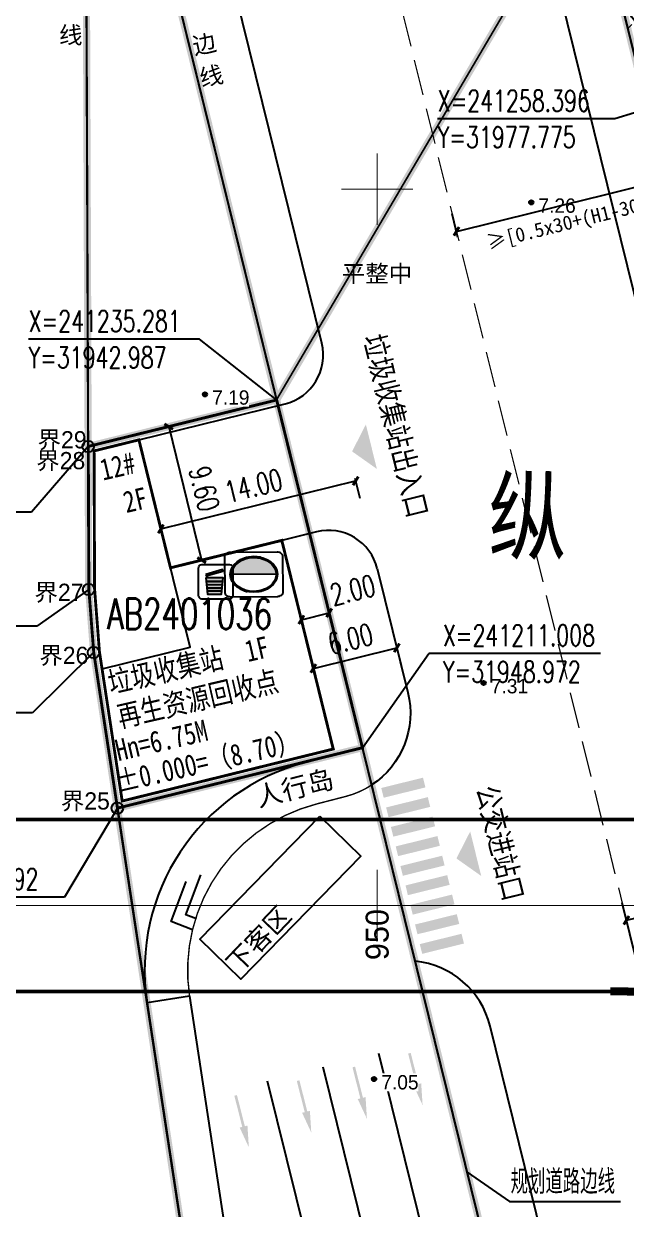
# Model space of a CAD drawing. Extents: x -83084 to 31773731, y -158416 to 241421036.
# Drawn here: x 31925.3 to 31967.4, y 241178.8 to 241261.5 of the extents above; entities that cross this region are included whole.
import ezdxf
from ezdxf.enums import TextEntityAlignment as Align
from ezdxf.xclip import XClip

# ---------------------------------------------------------------- set-up
doc = ezdxf.new("R2010")
doc.units = 0
doc.header["$LTSCALE"] = 1000
doc.header["$MEASUREMENT"] = 0
doc.header["$XCLIPFRAME"] = 0
for name, pattern in [('10010', [0]), ('2', [0]), ('721020', [0]), ('721120', [0]), ('CENTER2', [1.125, 0.75, -0.125, 0.125, -0.125]), ('DASH', [0.35, 0.25, -0.1]), ('DOTE', [2.42, 2, -0.2, 0.02, -0.2])]:
    doc.linetypes.add(name, pattern=pattern)
for name, color, linetype in [('AXIS', 3, 'Continuous'), ('AXIS_TEXT', 7, 'Continuous'), ('DIM_COOR', 3, 'Continuous'), ('DIM_LEAD', 3, 'Continuous'), ('DOTE', 14, 'DOTE'), ('GZ_BJT_指标表', 7, 'Continuous'), ('GZ_BJT_用地界线', 1, 'Continuous'), ('GZ_BJT_配套设施符号', 7, 'Continuous'), ('Hatch', 8, 'Continuous'), ('PUB_DIM', 3, 'Continuous'), ('PUB_TEXT', 7, 'Continuous'), ('Road_2', 134, 'Continuous'), ('ROOF', 4, 'Continuous'), ('净用地', 1, 'Continuous'), ('规划道路边线', 165, 'Continuous'), ('设施点', 7, 'Continuous')]:
    doc.layers.add(name, color=color, linetype=linetype)
doc.layers.add('地形', color=7, linetype='Continuous', true_color=0x323232)
doc.layers.add('建筑控制线', color=7, linetype='Continuous', true_color=0xff0505)
for name, color, linetype, lineweight in [('绿地', 86, 'Continuous', 0), ('道路中线', 252, 'Continuous', 0), ('间距公式核对', 241, 'Continuous', 0)]:
    doc.layers.add(name, color=color, linetype=linetype, lineweight=lineweight)
doc.styles.add('_TCH_AXIS', font='COMPLEX', dxfattribs={"bigfont": 'GBCBIG'})
doc.styles.add('_TCH_DIM', font='SIMPLEX', dxfattribs={"bigfont": 'GBCBIG'})
doc.styles.add('_TCH_DIM_T3', font='SIMPLEX', dxfattribs={"width": 0.705882, "bigfont": 'GBCBIG'})
doc.styles.add('COMPLEX', font='COMPLEX')
doc.styles.add('DMHT', font='')
doc.styles.add('GKST', font='')
doc.styles.add('HZTXT', font='simhei.ttf')
doc.styles.add('JMHT', font='')
doc.styles.add('number', font='')
doc.styles.add('SXHT', font='')
doc.styles.add('黑体', font='simhei.ttf')
doc.styles.get('DMHT').set_extended_font_data('方正细等线简体')
doc.styles.get('GKST').set_extended_font_data('方正细等线简体')
doc.styles.get('JMHT').set_extended_font_data('方正细等线简体')
doc.styles.get('number').set_extended_font_data('方正细等线简体')
doc.styles.get('SXHT').set_extended_font_data('方正细等线简体')
doc.dimstyles.new('_TCH_ARCH_M_M&&1', dxfattribs={"dimtxt": 1.4875, "dimasz": 0.5, "dimexe": 1.25, "dimexo": 1.5, "dimgap": 0.63125, "dimtad": 1, "dimzin": 0, "dimdsep": 46, "dimtxsty": '_TCH_DIM_T3', "dimblk": 'ARCHTICK', "dimcen": 0.09, "dimclrt": 7, "dimazin": 2, "dimtfac": 1, "dimtdec": 0, "dimtix": 1, "dimtmove": 2, "dimatfit": 3, "dimfxl": 0, "dimtolj": 1, "dimtzin": 0, "dimarcsym": 0})

# ---------------------------------------------------------------- blocks, each defined once
blk = doc.blocks.new('84垃圾转运站')
at = {"layer": 'GZ_BJT_配套设施符号'}
blk.add_hatch(color=256, dxfattribs=at).paths.add_polyline_path([(-8.6, 6.4), (-8.2, 5.1), (6.2, 9.4), (5.9, 10.7)])
h = blk.add_hatch(color=256, dxfattribs=at)
h.paths.add_polyline_path([(6, 0.5), (6.3, 3.9), (-8.2, 3.9), (-7.9, 0.5)])
h.paths.add_polyline_path([(5.4, -5.2), (5.7, -2.3), (-7.6, -2.3), (-7.3, -5.2)])
h.paths.add_polyline_path([(-7, -8), (-6.7, -11.1), (4.8, -11.1), (5.2, -8)])
for p, q in [((-8.2, 3.9), (6.3, 3.9)), ((-7.9, 0.5), (6, 0.5)), ((-7.6, -2.3), (5.8, -2.3)), ((-7.3, -5.2), (5.4, -5.2)), ((-7, -8), (5.3, -8))]:
    blk.add_line(p, q, dxfattribs=at)
blk.add_lwpolyline([(-12, -15, -0.414214), (-15, -12), (-15, 12, -0.414214), (-12, 15), (12, 15, -0.414214), (15, 12), (15, -12, -0.414214), (12, -15)], format="xyb", close=True, dxfattribs=at)
for points in [[(-8.6, 6.4), (-8.2, 5.1), (6.2, 9.4), (5.9, 10.7)], [(-8.2, 3.9), (6.3, 3.9), (4.8, -11.1), (-6.7, -11.1)]]:
    blk.add_lwpolyline(points, close=True, dxfattribs=at)
at = {"layer": 'GZ_BJT_配套设施符号', "const_width": 0.233}
for points in [[(-7.7, -0.9), (5.9, -0.9)], [(-7.2, -6.6), (5.3, -6.6)]]:
    blk.add_lwpolyline(points, dxfattribs=at)
blk = doc.blocks.new('jjjg')
at = {"layer": '净用地'}
blk.add_lwpolyline([(152.953, 183.282), (146.967, 207.555), (133.822, 204.314), (133.86, 194.339), (134.202, 189.937), (135.856, 179.067), (155.208, 51.953), (183.609, 58.956)], close=True, dxfattribs=at)
at = {"layer": '建筑控制线', "color": 1, "linetype": 'CENTER2', "ltscale": 0.01, "const_width": 0.5}
for points in [[(383.239, 107.973), (344.513, 97.96), (232.405, 68.975), (183.609, 58.956), (155.208, 51.953), (155.198, 51.951), (135.846, 179.065), (134.192, 189.926), (133.85, 194.329), (133.812, 204.312), (133.812, 204.314), (133.604, 259.566), (133.74, 265.128), (133.853, 269.743), (134.678, 279.892), (134.86, 281.203), (147.348, 281.975), (306.164, 287.26), (316.913, 289.169, 0.024864), (335.611, 291.821, 0.001838), (336.982, 292.091), (359.271, 296.561)], [(357.562, 275.82), (341.257, 272.55, 0.43043), (333.542, 260.242), (334.652, 255.949), (335.41, 253.018), (366.048, 134.514), (346.685, 129.508), (312.729, 260.842, 0.339359), (303.139, 268.339), (188.333, 269.388, 0.489761), (168.731, 244.6), (146.967, 207.555), (138.651, 241.283, -0.019329), (133.74, 265.128), (133.853, 269.743), (134.678, 279.892), (134.86, 281.203), (147.348, 281.975), (306.164, 287.26), (316.913, 289.169, 0.024864), (335.611, 291.821, 0.001838), (336.982, 292.091), (359.271, 296.561)]]:
    blk.add_lwpolyline(points, format="xyb", dxfattribs=at)
for points in [[(494.359, 136.702), (383.239, 107.973), (344.513, 97.96), (232.405, 68.975), (183.609, 58.956), (152.953, 183.282), (146.967, 207.555), (168.731, 244.6), (203.627, 103.082, 0.417511), (228.052, 88.507), (339.507, 117.323, 0.414214), (346.685, 129.508), (366.048, 134.514, 0.414214), (378.233, 127.336), (473.781, 152.039, 0.284842), (488.344, 167.276, 0.182676), (486.181, 181.252), (468.473, 212.548, -0.074148), (445.195, 273.123), (466.343, 230.518), (514.694, 142.859)], [(494.359, 136.702), (383.239, 107.973), (344.513, 97.96), (232.405, 68.975), (183.609, 58.956), (152.953, 183.282), (146.967, 207.555), (168.731, 244.6), (203.627, 103.082, 0.417511), (228.052, 88.507), (339.507, 117.323, 0.414214), (346.685, 129.508), (366.048, 134.514, 0.414214), (378.233, 127.336), (473.781, 152.039, 0.284842), (488.344, 167.276, 0.182676), (486.181, 181.252), (468.473, 212.548, -0.074148), (445.195, 273.123), (466.343, 230.518), (514.694, 142.859)], [(138.651, 241.283), (146.968, 207.555), (133.812, 204.312), (133.604, 259.566), (133.74, 265.128, 0.019329)]]:
    blk.add_lwpolyline(points, format="xyb", close=True, dxfattribs=at)
blk.add_lwpolyline([(135.856, 179.067), (152.953, 183.282)], dxfattribs=at)
blk.add_lwpolyline([(135.856, 179.067), (155.208, 51.953), (155.198, 51.951), (135.846, 179.065)], close=True, dxfattribs=at)
blk = doc.blocks.new('33d6sa6d6a6sda')
at = {"const_width": 0.7}
for points in [[(124.054, -218.141), (124.045, -215.141)], [(125.454, -218.136), (125.445, -215.136)], [(126.854, -218.132), (126.845, -215.132)], [(128.254, -218.128), (128.245, -215.128)], [(129.662, -218.132), (129.653, -215.132)], [(131.062, -218.112), (131.053, -215.112)], [(132.462, -218.107), (132.453, -215.107)], [(133.87, -218.111), (133.861, -215.111)], [(135.278, -218.115), (135.269, -215.115)]]:
    blk.add_lwpolyline(points, dxfattribs=at)
blk = doc.blocks.new('A$C15254A11')
for points in [[(48728, -1627), (50224, -1897), (48732, -2188), (48730, -2001), (46737, -2014), (46488, -2016), (46487, -1829), (48729, -1814)], [(48728, -5627), (50224, -5897), (48732, -6188), (48730, -6001), (46737, -6014), (46488, -6016), (46487, -5829), (48729, -5814)], [(48728, -9627), (50224, -9897), (48732, -10188), (48730, -10001), (46737, -10014), (46488, -10016), (46487, -9829), (48729, -9814)], [(48685, -14105), (50182, -14375), (48689, -14665), (48688, -14479), (46695, -14492), (46446, -14494), (46445, -14307), (48687, -14292)]]:
    blk.add_hatch(color=0).paths.add_polyline_path(points)
for p, q in [((25000, 0), (25000, -94)), ((153050, 0), (25000, 0)), ((117050, -4000), (46000, -4000)), ((117050, -8000), (46000, -8000)), ((117050, -12000), (46000, -12000)), ((38958, -15865), (84426, -20000))]:
    blk.add_line(p, q)
at = {"color": 1}
for points in [[(34073, 4518, 0, 3200, 0), (34073, 5904, 3200, 3200, 0)], [(4746, 4251, 0, 3200, 0), (4746, 5637, 3200, 3200, 0)]]:
    blk.add_lwpolyline(points, format="xyseb", dxfattribs=at)
at = {"const_width": 100}
for points in [[(28021, -1933, 0.082345), (27678, 0)], [(28045, -4050, 0.384665), (38958, -15865)]]:
    blk.add_lwpolyline(points, format="xyb", dxfattribs=at)
for points in [[(25000, -94), (25045, -4084)], [(28929, -4024), (32325, -1911), (38663, -12101), (35266, -14214), (28929, -4025)], [(33831, -14099), (33378, -14758), (30906, -13060)], [(34491, -14552), (33585, -15871), (31112, -14172)], [(38958, -15865), (38686, -18853)]]:
    blk.add_lwpolyline(points)
blk.add_lwpolyline([(28021, -1933), (28045, -4050)], dxfattribs=at)
blk.add_lwpolyline([(25045, -4083, 0.384665), (38686, -18853, 0.384665)], format="xyb")
at = {"layer": 'Road_2'}
for p, q in [((111444, 4000), (46001, 4000)), ((9600, 500), (9600, -2000))]:
    blk.add_line(p, q, dxfattribs=at)
for points in [[(400, -10000), (400, 500, 0.414213), (-3100, 4000), (-68437, 4000)], [(13100, 4000), (22022, 4000, -0.317823), (27678, 0, -0.30516)]]:
    blk.add_lwpolyline(points, format="xyb", dxfattribs=at)
for centre, radius, start, end in [((13100, 500), 3500, 89.99987, 180), ((46001, -2000), 6000, 90.00009, 160.52887)]:
    blk.add_arc(centre, radius, start, end, dxfattribs=at)
at = {"layer": 'ROOF', "const_width": 200}
blk.add_lwpolyline([(9600, -2000), (9600, -10000), (400, -10000), (400, -13224), (9774, -15498), (14101, -16216), (24600, -17170), (24600, -2000)], close=True, dxfattribs=at)
at = {"layer": 'ROOF'}
blk.add_lwpolyline([(400, -10000), (400, -13224), (9774, -15498), (14101, -16216), (15300, -16325), (15300, -10000)], close=True, dxfattribs=at)
at = {"xscale": 999.9999999999993, "yscale": 999.9999999999993, "zscale": 999.9999999999993, "rotation": 359.8696598703692}
blk.add_blockref('33d6sa6d6a6sda', (-95165, 219026), dxfattribs=at)
at = {"style": '黑体'}
for s, rotation, p in [('人行岛', 90.64438, (27293, -8020)), ('下客区', 122.52326, (38286, -12205))]:
    blk.add_text(s, height=1350, rotation=rotation, dxfattribs=at).set_placement(p)
at = {"layer": 'PUB_TEXT', "style": '黑体', "width": 0.8}
for s, p in [('垃圾收集站出入口', (-2813, 6912)), ('公交进站口', (29670, 7002))]:
    blk.add_text(s, height=1500, rotation=360, dxfattribs=at).set_placement(p)
blk = doc.blocks.new('*U36')
at = {"layer": '设施点', "linetype": 'Continuous'}
for p, q in [((-5.32, 4.13), (-6.32, 2.25)), ((-3.79, 5.62), (-5.32, 4.13)), ((-1.88, 6.58), (-3.79, 5.62)), ((0.23, 6.91), (-1.88, 6.58)), ((2.34, 6.58), (0.23, 6.91)), ((2.34, 6.58), (4.24, 5.62)), ((4.24, 5.62), (5.77, 4.13)), ((5.77, 4.13), (6.77, 2.25)), ((-6.32, 2.25), (-6.69, 0.15)), ((-6.69, 0.15), (7.15, 0.15)), ((6.77, 2.25), (7.15, 0.15))]:
    blk.add_line(p, q, dxfattribs=at)
for points in [[(-5.32, 4.13), (-6.32, 2.25), (6.77, 2.25)], [(-3.79, 5.62), (-5.32, 4.13), (5.77, 4.13)], [(-1.88, 6.58), (-3.79, 5.62), (4.24, 5.62)], [(0.23, 6.91), (-1.88, 6.58), (2.34, 6.58)], [(-6.32, 2.25), (-6.69, 0.15), (7.15, 0.15)], [(-6.69, 0.15), (-6.69, 0.15), (7.15, 0.15)]]:
    blk.add_solid(points, dxfattribs=at)
at = {"layer": '设施点', "linetype": 'Continuous', "extrusion": (0, 0, -1)}
for points in [[(5.32, 4.13), (-5.77, 4.13), (-6.77, 2.25)], [(3.79, 5.62), (-4.24, 5.62), (-5.77, 4.13)], [(1.88, 6.58), (-2.34, 6.58), (-4.24, 5.62)], [(6.32, 2.25), (-6.77, 2.25), (-7.15, 0.15)]]:
    blk.add_solid(points, dxfattribs=at)
blk = doc.blocks.new('*U37')
at = {"layer": '设施点', "linetype": 'Continuous'}
for p, q in [((-5.74, 4.06), (-6.67, 2.23)), ((-5.37, 4.06), (-6.3, 2.23)), ((-5.64, 4.25), (-5.74, 4.06)), ((-4.31, 5.59), (-5.64, 4.25)), ((-5.18, 4.25), (-5.37, 4.06)), ((-3.84, 5.59), (-5.18, 4.25)), ((-4.04, 5.86), (-4.31, 5.59)), ((-2.64, 6.57), (-4.04, 5.86)), ((-3.31, 5.86), (-3.84, 5.59)), ((-1.91, 6.57), (-3.31, 5.86)), ((-2.02, 6.89), (-2.64, 6.57)), ((-1.87, 6.91), (-2.02, 6.89)), ((0.09, 6.89), (-1.91, 6.57)), ((0.23, 7.24), (-1.87, 6.91)), ((0.23, 6.91), (0.09, 6.89)), ((2.33, 6.91), (0.23, 7.24)), ((0.23, 6.91), (0.37, 6.89)), ((0.37, 6.89), (2.37, 6.57)), ((2.33, 6.91), (2.47, 6.89)), ((2.37, 6.57), (3.77, 5.86)), ((2.47, 6.89), (3.09, 6.57)), ((3.09, 6.57), (4.49, 5.86)), ((3.77, 5.86), (4.3, 5.59)), ((4.3, 5.59), (5.63, 4.25)), ((4.49, 5.86), (4.76, 5.59)), ((4.76, 5.59), (6.1, 4.25)), ((5.63, 4.25), (5.83, 4.06)), ((5.83, 4.06), (6.76, 2.23)), ((6.1, 4.25), (6.2, 4.06)), ((6.2, 4.06), (7.13, 2.23)), ((-6.69, 2.13), (-7.03, -0.01)), ((-6.36, 2.13), (-6.7, -0.01)), ((-6.67, 2.23), (-6.69, 2.13)), ((-6.3, 2.23), (-6.36, 2.13)), ((6.76, 2.23), (6.81, 2.13)), ((6.81, 2.13), (7.15, -0.01)), ((7.13, 2.23), (7.14, 2.13)), ((7.14, 2.13), (7.48, -0.01)), ((-7.03, -0.01), (-6.69, -2.15)), ((-6.7, -0.01), (-6.36, -2.15)), ((-6.69, -2.15), (-6.67, -2.26)), ((-6.67, -2.26), (-5.74, -4.08)), ((-6.36, -2.15), (-6.3, -2.26)), ((-6.3, -2.26), (-5.37, -4.08)), ((6.76, -2.26), (5.83, -4.08)), ((7.13, -2.26), (6.2, -4.08)), ((6.81, -2.15), (6.76, -2.26)), ((7.15, -0.01), (6.81, -2.15)), ((7.14, -2.15), (7.13, -2.26)), ((7.48, -0.01), (7.14, -2.15)), ((-5.74, -4.08), (-5.64, -4.28)), ((-5.64, -4.28), (-4.31, -5.61)), ((-5.37, -4.08), (-5.18, -4.28)), ((-5.18, -4.28), (-3.84, -5.61)), ((-4.31, -5.61), (-4.04, -5.88)), ((-4.04, -5.88), (-2.64, -6.6)), ((-3.84, -5.61), (-3.31, -5.88)), ((-3.31, -5.88), (-1.91, -6.6)), ((-2.64, -6.6), (-2.02, -6.91)), ((-2.02, -6.91), (-1.87, -6.94)), ((-1.91, -6.6), (0.09, -6.91)), ((0.23, -7.27), (-1.87, -6.94)), ((2.33, -6.94), (0.23, -7.27)), ((2.37, -6.6), (0.37, -6.91)), ((2.47, -6.91), (2.33, -6.94)), ((3.77, -5.88), (2.37, -6.6)), ((3.09, -6.6), (2.47, -6.91)), ((4.49, -5.88), (3.09, -6.6)), ((4.3, -5.61), (3.77, -5.88)), ((5.63, -4.28), (4.3, -5.61)), ((4.76, -5.61), (4.49, -5.88)), ((6.1, -4.28), (4.76, -5.61)), ((5.83, -4.08), (5.63, -4.28)), ((6.2, -4.08), (6.1, -4.28))]:
    blk.add_line(p, q, dxfattribs=at)
for points in [[(-5.74, 4.06), (-6.67, 2.23), (-6.3, 2.23)], [(-5.64, 4.25), (-5.74, 4.06), (-5.37, 4.06)], [(-4.31, 5.59), (-5.64, 4.25), (-5.18, 4.25)], [(-4.04, 5.86), (-4.31, 5.59), (-3.84, 5.59)], [(-2.64, 6.57), (-4.04, 5.86), (-3.31, 5.86)], [(-2.02, 6.89), (-2.64, 6.57), (-1.91, 6.57)], [(-1.87, 6.91), (-2.02, 6.89), (0.09, 6.89)], [(0.23, 7.24), (-1.87, 6.91), (2.33, 6.91)], [(0.23, 6.91), (0.37, 6.89), (2.47, 6.89)], [(0.37, 6.89), (2.37, 6.57), (3.09, 6.57)], [(2.37, 6.57), (3.77, 5.86), (4.49, 5.86)], [(3.77, 5.86), (4.3, 5.59), (4.76, 5.59)], [(4.3, 5.59), (5.63, 4.25), (6.1, 4.25)], [(5.63, 4.25), (5.83, 4.06), (6.2, 4.06)], [(5.83, 4.06), (6.76, 2.23), (7.13, 2.23)], [(-6.69, 2.13), (-7.03, -0.01), (-6.7, -0.01)], [(-6.67, 2.23), (-6.69, 2.13), (-6.36, 2.13)], [(6.76, 2.23), (6.81, 2.13), (7.14, 2.13)], [(6.81, 2.13), (7.15, -0.01), (7.48, -0.01)], [(-7.03, -0.01), (-6.69, -2.15), (-6.36, -2.15)], [(-6.69, -2.15), (-6.67, -2.26), (-6.3, -2.26)], [(-6.67, -2.26), (-5.74, -4.08), (-5.37, -4.08)], [(6.76, -2.26), (5.83, -4.08), (6.2, -4.08)], [(6.81, -2.15), (6.76, -2.26), (7.13, -2.26)], [(7.15, -0.01), (6.81, -2.15), (7.14, -2.15)], [(-5.74, -4.08), (-5.64, -4.28), (-5.18, -4.28)], [(-5.64, -4.28), (-4.31, -5.61), (-3.84, -5.61)], [(-4.31, -5.61), (-4.04, -5.88), (-3.31, -5.88)], [(-4.04, -5.88), (-2.64, -6.6), (-1.91, -6.6)], [(-2.64, -6.6), (-2.02, -6.91), (0.09, -6.91)], [(-2.02, -6.91), (-1.87, -6.94), (0.23, -6.94)], [(0.37, -6.91), (0.23, -6.94), (2.33, -6.94)], [(2.37, -6.6), (0.37, -6.91), (2.47, -6.91)], [(3.77, -5.88), (2.37, -6.6), (3.09, -6.6)], [(4.3, -5.61), (3.77, -5.88), (4.49, -5.88)], [(5.63, -4.28), (4.3, -5.61), (4.76, -5.61)], [(5.83, -4.08), (5.63, -4.28), (6.1, -4.28)]]:
    blk.add_solid(points, dxfattribs=at)
at = {"layer": '设施点', "linetype": 'Continuous', "extrusion": (0, 0, -1)}
for points in [[(5.74, 4.06), (5.37, 4.06), (6.3, 2.23)], [(5.64, 4.25), (5.18, 4.25), (5.37, 4.06)], [(4.31, 5.59), (3.84, 5.59), (5.18, 4.25)], [(4.04, 5.86), (3.31, 5.86), (3.84, 5.59)], [(2.64, 6.57), (1.91, 6.57), (3.31, 5.86)], [(2.02, 6.89), (-0.09, 6.89), (1.91, 6.57)], [(1.87, 6.91), (-0.23, 6.91), (-0.09, 6.89)], [(-0.23, 6.91), (-2.33, 6.91), (-2.47, 6.89)], [(-0.37, 6.89), (-2.47, 6.89), (-3.09, 6.57)], [(-2.37, 6.57), (-3.09, 6.57), (-4.49, 5.86)], [(-3.77, 5.86), (-4.49, 5.86), (-4.76, 5.59)], [(-4.3, 5.59), (-4.76, 5.59), (-6.1, 4.25)], [(-5.63, 4.25), (-6.1, 4.25), (-6.2, 4.06)], [(-5.83, 4.06), (-6.2, 4.06), (-7.13, 2.23)], [(6.69, 2.13), (6.36, 2.13), (6.7, -0.01)], [(6.67, 2.23), (6.3, 2.23), (6.36, 2.13)], [(-6.76, 2.23), (-7.13, 2.23), (-7.14, 2.13)], [(-6.81, 2.13), (-7.14, 2.13), (-7.48, -0.01)], [(7.03, -0.01), (6.7, -0.01), (6.36, -2.15)], [(6.69, -2.15), (6.36, -2.15), (6.3, -2.26)], [(6.67, -2.26), (6.3, -2.26), (5.37, -4.08)], [(-6.76, -2.26), (-7.13, -2.26), (-6.2, -4.08)], [(-6.81, -2.15), (-7.14, -2.15), (-7.13, -2.26)], [(-7.15, -0.01), (-7.48, -0.01), (-7.14, -2.15)], [(5.74, -4.08), (5.37, -4.08), (5.18, -4.28)], [(5.64, -4.28), (5.18, -4.28), (3.84, -5.61)], [(4.31, -5.61), (3.84, -5.61), (3.31, -5.88)], [(4.04, -5.88), (3.31, -5.88), (1.91, -6.6)], [(2.64, -6.6), (1.91, -6.6), (-0.09, -6.91)], [(2.02, -6.91), (-0.09, -6.91), (-0.23, -6.94)], [(1.87, -6.94), (-2.33, -6.94), (-0.23, -7.27)], [(-0.37, -6.91), (-2.47, -6.91), (-2.33, -6.94)], [(-2.37, -6.6), (-3.09, -6.6), (-2.47, -6.91)], [(-3.77, -5.88), (-4.49, -5.88), (-3.09, -6.6)], [(-4.3, -5.61), (-4.76, -5.61), (-4.49, -5.88)], [(-5.63, -4.28), (-6.1, -4.28), (-4.76, -5.61)], [(-5.83, -4.08), (-6.2, -4.08), (-6.1, -4.28)]]:
    blk.add_solid(points, dxfattribs=at)
blk = doc.blocks.new('垃圾压缩站')
at = {"layer": '设施点'}
blk.add_lwpolyline([(-8.77, 7.18), (-8.77, -7.21, 0.414214), (-6.97, -9.01), (7.42, -9.01, 0.414214), (9.22, -7.21), (9.22, 7.18, 0.414214), (7.42, 8.98), (-6.97, 8.98, 0.414214)], format="xyb", close=True, dxfattribs=at)
at = {"layer": '设施点', "const_width": 0.21}
blk.add_lwpolyline([(-6.69, 0.15), (7.15, 0.15)], dxfattribs=at)
at = {"layer": '设施点'}
for radius in [7.26, 6.92]:
    blk.add_circle((0.23, -0.01), radius, dxfattribs=at)
at = {"layer": '设施点', "linetype": 'Continuous'}
for name in ['*U37', '*U36']:
    blk.add_blockref(name, (0, 0), dxfattribs=at)
blk = doc.blocks.new('263906')
at = {"color": 0, "linetype": 'Continuous', "lineweight": -3}
blk.add_circle((0, 0), 0.8, dxfattribs=at)
at = {"color": 0}
blk.add_point((0, 0), dxfattribs=at)
blk = doc.blocks.new('904')
at = {"linetype": '2'}
h = blk.add_hatch(color=0, dxfattribs=at)
edge = h.paths.add_edge_path(flags=0)
edge.add_arc((0, 0), 0.3, 0, 360)
at = {"color": 0, "linetype": 'Continuous', "lineweight": -3}
for radius in [0.3, 0.15]:
    blk.add_circle((0, 0), radius, dxfattribs=at)
blk = doc.blocks.new('ysdx12')
at = {"layer": '地形', "linetype": '721120', "lineweight": -3, "ltscale": 0.5, "const_width": 0.15}
blk.add_lwpolyline([(-89.401, 152.776), (-81.085, 119.048), (-75.099, 94.775), (-44.443, -29.551)], dxfattribs=at)
at = {"layer": '地形', "linetype": '721020', "lineweight": -3, "ltscale": 0.5, "const_width": 0.15}
blk.add_lwpolyline([(155.187, 19.465), (116.461, 9.453), (4.353, -19.532), (-44.443, -29.551), (-72.844, -36.554), (-72.854, -36.557), (-92.206, 90.558), (-93.86, 101.419), (-94.202, 105.822), (-94.24, 115.804), (-94.24, 115.807), (-94.448, 171.059), (-94.312, 176.62), (-94.199, 181.236), (-93.374, 191.385), (-93.192, 192.696), (-80.704, 193.468), (78.112, 198.753), (88.861, 200.662, 0.024922), (107.559, 203.314, 0.002245), (108.93, 203.583), (131.218, 208.054)], format="xyb", dxfattribs=at)
at = {"layer": '地形', "linetype": '721120', "lineweight": -3, "ltscale": 0.5, "const_width": 0.15}
blk.add_lwpolyline([(84.677, 172.335), (118.633, 41.001, -0.414214), (111.455, 28.816), (0, 0, -0.417511), (-24.425, 14.575), (-59.321, 156.093, -0.489761), (-39.72, 180.881), (75.087, 179.832, -0.339359), (84.677, 172.335)], format="xyb", close=True, dxfattribs=at)
at = {"layer": '地形', "linetype": '10010', "lineweight": -3, "ltscale": 0.5, "const_width": 0.06}
for points in [[(-74.072, 131.267), (-74.072, 136.267)], [(-76.572, 133.767), (-71.572, 133.767)], [(-74.072, 83.767), (-74.072, 86.267)], [(-180.072, 83.767), (81.928, 83.767)], [(-180.072, 83.767), (81.928, 83.767)], [(-74.072, 83.767), (-74.072, 81.267)]]:
    blk.add_lwpolyline(points, dxfattribs=at)
at = {"layer": '地形', "linetype": 'Continuous', "lineweight": -3, "ltscale": 0.5, "const_width": 0.25}
for points in [[(81.928, 89.767), (-180.072, 89.767)], [(-180.072, 77.767), (81.928, 77.767)]]:
    blk.add_lwpolyline(points, dxfattribs=at)
at = {"layer": '地形', "linetype": 'Continuous', "xscale": 0.5, "yscale": 0.5}
for p in [(-94.24, 115.807), (-94.24, 115.804), (-94.202, 105.822), (-93.86, 101.419), (-92.206, 90.558)]:
    blk.add_blockref('263906', p, dxfattribs=at)
at = {"layer": '地形'}
for s, rotation, style, p in [('线', 359.92172, 'SXHT', (-95.453, 144.52)), ('边', 12.25586, 'JMHT', (-86.135, 143.888)), ('线', 12.25586, 'JMHT', (-85.651, 141.658))]:
    blk.add_text(s, height=1.2, rotation=rotation, dxfattribs=dict(at, style=style)).set_placement(p, align=Align.MIDDLE_CENTER)
at = {"layer": '地形', "style": 'GKST'}
blk.add_text('平整中', height=1.2, dxfattribs=at).set_placement((-76.536, 126.909), align=Align.BOTTOM_LEFT)
at = {"layer": '地形', "style": 'number'}
for s, p in [('界29', (-96.061, 116.272)), ('界28', (-96.152, 114.816)), ('界27', (-96.277, 105.625)), ('界26', (-95.935, 101.222)), ('界25', (-94.436, 91.062))]:
    blk.add_text(s, height=1.2, dxfattribs=at).set_placement(p, align=Align.MIDDLE_CENTER)
at = {"layer": '地形', "style": 'JMHT'}
blk.add_text('950', height=1.6, rotation=90, dxfattribs=at).set_placement((-74.072, 83.517), align=Align.MIDDLE_RIGHT)
for points in [[(-62.817, 133.235), (-60.242, 133.235), (-60.242, 131.985), (-62.817, 131.985)], [(-85.586, 119.841), (-83.011, 119.841), (-83.011, 118.591), (-85.586, 118.591)], [(-66.141, 99.693), (-63.566, 99.693), (-63.566, 98.443), (-66.141, 98.443)], [(-73.783, 72.046), (-71.208, 72.046), (-71.208, 70.796), (-73.783, 70.796)]]:
    blk.add_wipeout(points).dxf.layer = '地形'
at = {"layer": '地形', "linetype": 'Continuous', "xscale": 0.5, "yscale": 0.5}
for p in [(-63.317, 132.835), (-86.086, 119.441), (-66.641, 99.293), (-74.283, 71.646)]:
    blk.add_blockref('904', p, dxfattribs=at)
at = {"layer": '地形', "style": 'DMHT'}
for s, p in [('7.26', (-62.817, 133.115)), ('7.19', (-85.586, 119.721)), ('7.31', (-66.141, 99.573)), ('7.05', (-73.783, 71.926))]:
    blk.add_text(s, height=1, dxfattribs=at).set_placement(p, align=Align.TOP_LEFT)
blk = doc.blocks.new('_ArchTick')
at = {"color": 0, "linetype": 'ByBlock', "const_width": 0.4}
blk.add_lwpolyline([(-0.5, -0.5), (0.5, 0.5)], dxfattribs=at)
blk = doc.blocks.new('*D166')
at = {"layer": 'Defpoints', "color": 0, "transparency": 16777216}
for p in [(-70.002, 48.005), (-68.343, 41.275), (-98.014, 33.959)]:
    blk.add_point(p, dxfattribs=at)
at = {"layer": 'PUB_DIM', "color": 0, "lineweight": -2, "transparency": 16777216}
for p, q in [((-68.702, 42.732), (-70.301, 49.218)), ((-70.002, 48.005), (-84.917, 44.327)), ((-99.674, 40.688), (-90.173, 43.031)), ((-98.373, 35.415), (-99.973, 41.902))]:
    blk.add_line(p, q, dxfattribs=at)
at = {"layer": 'PUB_DIM', "color": 0, "lineweight": -2, "transparency": 16777216, "xscale": 0.5, "yscale": 0.5, "zscale": 0.5}
for p, rotation in [((-70.002, 48.005), 13.85181694606587), ((-99.674, 40.688), 193.8518169460659)]:
    blk.add_blockref('_ArchTick', p, dxfattribs=dict(at, rotation=rotation))
at = {"layer": 'PUB_DIM', "color": 7, "transparency": 16777216, "insert": (-87.856, 44.939), "char_height": 1.4875, "attachment_point": 5, "rotation": 13.85182, "style": '_TCH_DIM_T3'}
blk.add_mtext('\\A1;30.56', dxfattribs=at)
blk = doc.blocks.new('*D180')
at = {"layer": 'Defpoints', "color": 0, "transparency": 16777216}
for p in [(-81.674, 96.137), (-81.212, 94.262), (-111.069, 86.9)]:
    blk.add_point(p, dxfattribs=at)
at = {"layer": 'PUB_DIM', "color": 0, "lineweight": -2, "transparency": 16777216}
for p, q in [((-81.571, 95.718), (-81.974, 97.35)), ((-111.531, 88.774), (-81.674, 96.137)), ((-111.428, 88.356), (-111.83, 89.988))]:
    blk.add_line(p, q, dxfattribs=at)
at = {"layer": 'PUB_DIM', "color": 0, "lineweight": -2, "transparency": 16777216, "xscale": 0.5, "yscale": 0.5, "zscale": 0.5}
for p, rotation in [((-81.674, 96.137), 13.85181694606745), ((-111.531, 88.774), 193.8518169460675)]:
    blk.add_blockref('_ArchTick', p, dxfattribs=dict(at, rotation=rotation))
at = {"layer": 'PUB_DIM', "color": 7, "transparency": 16777216, "insert": (-96.932, 93.79), "char_height": 1.4875, "attachment_point": 5, "rotation": 13.85182, "style": '_TCH_DIM_T3'}
blk.add_mtext('\\A1;30.75', dxfattribs=at)
blk = doc.blocks.new('*D197')
at = {"layer": 'Defpoints', "color": 0, "transparency": 16777216}
for p in [(-120.894, 64.093), (-122.836, 63.615), (-120.414, 62.147)]:
    blk.add_point(p, dxfattribs=at)
at = {"layer": 'PUB_DIM', "color": 0, "lineweight": -2, "transparency": 16777216}
for p, q in [((-122.477, 62.158), (-122.057, 60.455)), ((-122.356, 61.668), (-120.414, 62.147)), ((-120.535, 62.637), (-120.115, 60.933))]:
    blk.add_line(p, q, dxfattribs=at)
at = {"layer": 'PUB_DIM', "color": 0, "lineweight": -2, "transparency": 16777216, "xscale": 0.5, "yscale": 0.5, "zscale": 0.5}
for p, rotation in [((-122.356, 61.668), 193.851816943375), ((-120.414, 62.147), 13.85181694337499)]:
    blk.add_blockref('_ArchTick', p, dxfattribs=dict(at, rotation=rotation))
at = {"layer": 'PUB_DIM', "color": 7, "transparency": 16777216, "insert": (-118.766, 63.735), "char_height": 1.4875, "attachment_point": 5, "rotation": 13.85182, "style": '_TCH_DIM_T3'}
blk.add_mtext('\\A1;2.00', dxfattribs=at)
blk = doc.blocks.new('*D198')
at = {"layer": 'Defpoints', "color": 0, "transparency": 16777216}
for p in [(-116.1, 61.359), (-121.926, 59.922), (-115.692, 59.705)]:
    blk.add_point(p, dxfattribs=at)
at = {"layer": 'PUB_DIM', "color": 0, "lineweight": -2, "transparency": 16777216}
for p, q in [((-121.518, 58.269), (-115.692, 59.705)), ((-115.741, 59.902), (-115.393, 58.492)), ((-121.566, 58.466), (-121.219, 57.055))]:
    blk.add_line(p, q, dxfattribs=at)
at = {"layer": 'PUB_DIM', "color": 0, "lineweight": -2, "transparency": 16777216, "xscale": 0.5, "yscale": 0.5, "zscale": 0.5}
for p, rotation in [((-115.692, 59.705), 13.851650291569), ((-121.518, 58.269), 193.851650291569)]:
    blk.add_blockref('_ArchTick', p, dxfattribs=dict(at, rotation=rotation))
at = {"layer": 'PUB_DIM', "color": 7, "transparency": 16777216, "insert": (-118.934, 60.322), "char_height": 1.4875, "attachment_point": 5, "rotation": 13.85165, "style": '_TCH_DIM_T3'}
blk.add_mtext('\\A1;6.00', dxfattribs=at)
blk = doc.blocks.new('*D219')
at = {"layer": 'Defpoints', "color": 0, "transparency": 16777216}
for p in [(-118.973, 73.01), (-118.565, 71.356), (-132.566, 69.658)]:
    blk.add_point(p, dxfattribs=at)
at = {"layer": 'PUB_DIM', "color": 0, "lineweight": -2, "transparency": 16777216}
for p, q in [((-132.158, 68.005), (-118.565, 71.356)), ((-118.614, 71.553), (-118.266, 70.143)), ((-132.207, 68.202), (-131.859, 66.791))]:
    blk.add_line(p, q, dxfattribs=at)
at = {"layer": 'PUB_DIM', "color": 0, "lineweight": -2, "transparency": 16777216, "xscale": 0.5, "yscale": 0.5, "zscale": 0.5}
for p, rotation in [((-118.565, 71.356), 13.85165029156115), ((-132.158, 68.005), 193.8516502915612)]:
    blk.add_blockref('_ArchTick', p, dxfattribs=dict(at, rotation=rotation))
at = {"layer": 'PUB_DIM', "color": 7, "transparency": 16777216, "insert": (-125.691, 71.015), "char_height": 1.4875, "attachment_point": 5, "rotation": 13.85165, "style": '_TCH_DIM_T3'}
blk.add_mtext('\\A1;14.00', dxfattribs=at)
blk = doc.blocks.new('*D220')
at = {"layer": 'Defpoints', "color": 0, "transparency": 16777216}
for p in [(-126.02, 76.525), (-123.721, 67.204), (-129.314, 65.825)]:
    blk.add_point(p, dxfattribs=at)
at = {"layer": 'PUB_DIM', "color": 0, "lineweight": -2, "transparency": 16777216}
for p, q in [((-127.476, 76.166), (-132.826, 74.847)), ((-131.612, 75.146), (-129.314, 65.825)), ((-125.178, 66.845), (-130.527, 65.526))]:
    blk.add_line(p, q, dxfattribs=at)
at = {"layer": 'PUB_DIM', "color": 0, "lineweight": -2, "transparency": 16777216, "xscale": 0.5, "yscale": 0.5, "zscale": 0.5}
for p, rotation in [((-131.612, 75.146), 103.8522340684661), ((-129.314, 65.825), 283.8522340684661)]:
    blk.add_blockref('_ArchTick', p, dxfattribs=dict(at, rotation=rotation))
at = {"layer": 'PUB_DIM', "color": 7, "transparency": 16777216, "insert": (-129.128, 70.815), "char_height": 1.4875, "attachment_point": 5, "rotation": 283.85223, "style": '_TCH_DIM_T3'}
blk.add_mtext('\\A1;9.60', dxfattribs=at)
blk = doc.blocks.new('ghdlbx')
at = {"layer": '规划道路边线', "linetype": '721120', "lineweight": -3, "ltscale": 0.5, "const_width": 0.15}
blk.add_lwpolyline([(-89.401, 152.776), (-81.085, 119.048), (-75.099, 94.775), (-44.443, -29.551)], dxfattribs=at)
blk.add_lwpolyline([(84.677, 172.335), (118.633, 41.001, -0.414214), (111.455, 28.816), (0, 0, -0.417511), (-24.425, 14.575), (-59.321, 156.093, -0.489761), (-39.72, 180.881), (75.087, 179.832, -0.339359), (84.677, 172.335)], format="xyb", close=True, dxfattribs=at)
at = {"layer": '道路中线', "linetype": 'DASH', "ltscale": 0.01}
blk.add_line((-74.837, 156.367), (-31.711, -18.528), dxfattribs=at)
at = {"layer": 'PUB_TEXT', "color": 8, "style": '黑体', "width": 0.8}
for s, p in [('纵', (-66.33, 108.452)), ('一', (-58.066, 75.113))]:
    blk.add_text(s, height=5, rotation=359.53392, dxfattribs=at).set_placement(p)
blk = doc.blocks.new('zbyd')
at = {"layer": 'DIM_COOR', "color": 3}
for p, q in [((-373.108, 68.934), (-385.043, 68.934)), ((-367.727, 64.696), (-373.108, 68.934)), ((-380.882, 61.455), (-384.826, 56.863)), ((-384.826, 56.863), (-397.256, 56.863)), ((-380.844, 51.47), (-384.459, 48.919)), ((-384.459, 48.919), (-396.889, 48.919)), ((-380.502, 47.067), (-384.769, 42.864)), ((-361.742, 40.423), (-357.112, 46.999)), ((-345.122, 46.999), (-357.112, 46.999)), ((-384.769, 42.864), (-396.979, 42.864)), ((-378.838, 36.207), (-382.543, 29.991)), ((-382.543, 29.991), (-394.973, 29.991))]:
    blk.add_line(p, q, dxfattribs=at)
at = {"layer": 'DIM_LEAD'}
for p, q in [((-354.436, 10.798), (-351.482, 8.758)), ((-351.482, 8.758), (-343.73, 8.758))]:
    blk.add_line(p, q, dxfattribs=at)
at = {"layer": 'DIM_LEAD', "color": 30, "style": '_TCH_DIM', "width": 0.705882}
blk.add_text('AB2401036', height=2.125, dxfattribs=at).set_placement((-379.555, 48.707))
at = {"layer": 'PUB_TEXT', "style": '_TCH_DIM', "width": 0.705882}
for s, p in [('X=241235.281', (-385.043, 69.459)), ('Y=31942.987', (-385.043, 66.922)), ('X=241211.008', (-356.131, 47.524)), ('Y=31948.972', (-356.131, 44.987)), ('X=241206.792', (-394.973, 30.516))]:
    blk.add_text(s, height=1.4875, dxfattribs=at).set_placement(p)
at = {"layer": 'PUB_TEXT', "style": '_TCH_DIM'}
blk.add_text('规划道路边线', height=1.6879, dxfattribs=at).set_placement((-351.404, 9.283))
blk = doc.blocks.new('_AXISO')
blk.add_circle((0, 0), 0.5)
at = {"layer": 'AXIS_TEXT', "style": 'COMPLEX', "width": 1.041667}
blk.add_attdef('A', text='', height=0.56, dxfattribs=at).set_placement((-0.25, -0.28), (0.25, -0.28), align=Align.FIT)
blk = doc.blocks.new('*D116')
at = {"layer": 'Defpoints', "color": 0, "transparency": 16777216}
for p in [(11.793, 19.056), (15.408, 19.056), (11.793, -14.944)]:
    blk.add_point(p, dxfattribs=at)
at = {"layer": 'PUB_DIM', "color": 0, "lineweight": -2, "transparency": 16777216}
for p, q in [((13.293, 19.056), (16.658, 19.056)), ((15.408, -14.944), (15.408, 19.056)), ((13.293, -14.944), (16.658, -14.944))]:
    blk.add_line(p, q, dxfattribs=at)
at = {"layer": 'PUB_DIM', "color": 0, "lineweight": -2, "transparency": 16777216, "xscale": 0.5, "yscale": 0.5, "zscale": 0.5}
for p, rotation in [((15.408, 19.056), 90), ((15.408, -14.944), 270)]:
    blk.add_blockref('_ArchTick', p, dxfattribs=dict(at, rotation=rotation))
at = {"layer": 'PUB_DIM', "color": 7, "transparency": 16777216, "insert": (14.033, 2.056), "char_height": 1.4875, "attachment_point": 5, "rotation": 90, "style": '_TCH_DIM_T3'}
blk.add_mtext('\\A1;34.00', dxfattribs=at)
blk = doc.blocks.new('*D117')
at = {"layer": 'Defpoints', "color": 0, "transparency": 16777216}
for p in [(9.196, 23.871), (-26.404, 20.477), (9.196, 20.477)]:
    blk.add_point(p, dxfattribs=at)
at = {"layer": 'PUB_DIM', "color": 0, "lineweight": -2, "transparency": 16777216}
for p, q in [((-26.404, 21.977), (-26.404, 25.121)), ((9.196, 21.977), (9.196, 25.121)), ((-26.404, 23.871), (9.196, 23.871))]:
    blk.add_line(p, q, dxfattribs=at)
at = {"layer": 'PUB_DIM', "color": 0, "lineweight": -2, "transparency": 16777216, "xscale": 0.5, "yscale": 0.5, "zscale": 0.5, "rotation": 180}
blk.add_blockref('_ArchTick', (-26.404, 23.871), dxfattribs=at)
at = {"layer": 'PUB_DIM', "color": 0, "lineweight": -2, "transparency": 16777216, "xscale": 0.5, "yscale": 0.5, "zscale": 0.5}
blk.add_blockref('_ArchTick', (9.196, 23.871), dxfattribs=at)
at = {"layer": 'PUB_DIM', "color": 7, "transparency": 16777216, "insert": (-8.604, 25.246), "char_height": 1.4875, "attachment_point": 5, "style": '_TCH_DIM_T3'}
blk.add_mtext('\\A1;35.60', dxfattribs=at)
blk = doc.blocks.new('cc')
at = {"layer": '间距公式核对', "style": 'HZTXT'}
blk.add_text('≥[0.5x30+(H1-30)x0.3且≥26M、≤50M]/2', height=1, rotation=13.93782, dxfattribs=at).set_placement((-109.272, 87.503))
at = {"layer": 'PUB_DIM'}
for p1, p2, distance, picture, middle in [((-111.069, 86.9), (-81.212, 94.262), 1.931, '*D180', (-96.932, 93.79)), ((-126.02, 76.525), (-123.721, 67.204), -5.76, '*D220', (-129.128, 70.815)), ((-132.566, 69.658), (-118.973, 73.01), -1.703, '*D219', (-125.691, 71.015)), ((-121.926, 59.922), (-116.1, 61.359), -1.703, '*D198', (-118.934, 60.322))]:
    dim = blk.add_aligned_dim(p1=p1, p2=p2, distance=distance, dimstyle='_TCH_ARCH_M_M&&1', dxfattribs=at)
    dim.commit()
    dim.dimension.update_dxf_attribs({"geometry": picture, "text_midpoint": middle})
for base, p1, p2, picture, middle in [((-120.414, 62.147), (-122.836, 63.615), (-120.894, 64.093), '*D197', (-118.766, 63.735)), ((-70.002, 48.005), (-98.014, 33.959), (-68.343, 41.275), '*D166', (-87.856, 44.939))]:
    dim = blk.add_linear_dim(base=base, p1=p1, p2=p2, angle=13.85182, dimstyle='_TCH_ARCH_M_M&&1', dxfattribs=at)
    dim.commit()
    dim.dimension.update_dxf_attribs({"geometry": picture, "text_midpoint": middle, "dimtype": 129})
blk = doc.blocks.new('ADSFDFW')
at = {"layer": 'AXIS'}
for p, q in [((-26.404, 20.477), (-26.404, 25.477)), ((9.196, 20.477), (9.196, 25.477)), ((11.793, 19.056), (16.793, 19.056)), ((11.793, -14.944), (16.793, -14.944))]:
    blk.add_line(p, q, dxfattribs=at)
at = {"layer": 'DOTE', "ltscale": 0.001}
for p, q in [((-26.404, 20.477), (-26.404, -17.305)), ((9.196, 20.477), (9.196, -17.305)), ((11.793, 19.056), (-28.461, 19.056)), ((11.793, -14.944), (-28.461, -14.944))]:
    blk.add_line(p, q, dxfattribs=at)
at = {"layer": 'AXIS'}
ref = blk.add_blockref('_AXISO', (-26.404, 27.477), dxfattribs=dict(at, xscale=4, yscale=4, zscale=4))
ref.add_attrib('A', '3-1', dxfattribs={"layer": 'AXIS_TEXT', "height": 1.0148, "style": '_TCH_AXIS'}).set_placement((-27.709, 26.97), (-25.099, 26.97), align=Align.FIT)
ref = blk.add_blockref('_AXISO', (9.196, 27.477), dxfattribs=dict(at, xscale=4, yscale=4, zscale=4))
ref.add_attrib('A', '3-23', dxfattribs={"layer": 'AXIS_TEXT', "height": 0.7193, "style": '_TCH_AXIS'}).set_placement((7.843, 27.118), (10.549, 27.118), align=Align.FIT)
ref = blk.add_blockref('_AXISO', (18.793, 19.056), dxfattribs=dict(at, xscale=4, yscale=4, zscale=4))
ref.add_attrib('A', '3-V', dxfattribs={"layer": 'AXIS_TEXT', "height": 0.8854, "style": '_TCH_AXIS'}).set_placement((17.464, 18.613), (20.121, 18.613), align=Align.FIT)
ref = blk.add_blockref('_AXISO', (18.793, -14.944), dxfattribs=dict(at, xscale=4, yscale=4, zscale=4))
ref.add_attrib('A', '3-A', dxfattribs={"layer": 'AXIS_TEXT', "height": 0.8854, "style": '_TCH_AXIS'}).set_placement((17.464, -15.387), (20.121, -15.387), align=Align.FIT)
at = {"layer": 'PUB_DIM'}
for p1, p2, distance, picture, middle in [((-26.404, 20.477), (9.196, 20.477), 3.394, '*D117', (-8.604, 25.246)), ((11.793, -14.944), (11.793, 19.056), -3.616, '*D116', (14.033, 2.056))]:
    dim = blk.add_aligned_dim(p1=p1, p2=p2, distance=distance, dimstyle='_TCH_ARCH_M_M&&1', dxfattribs=at)
    dim.commit()
    dim.dimension.update_dxf_attribs({"geometry": picture, "text_midpoint": middle})

msp = doc.modelspace()

# ---------------------------------------------------------------- linework, layer by layer
at = {"layer": 'GZ_BJT_用地界线', "linetype": 'CENTER2', "lineweight": 0, "ltscale": 10, "const_width": 0.001}
msp.add_lwpolyline([(32179.259, 241135.698), (32140.533, 241125.686), (32028.425, 241096.701), (31979.629, 241086.682), (31951.228, 241079.679), (31951.218, 241079.676), (31931.866, 241206.791), (31930.212, 241217.652), (31929.87, 241222.055), (31929.832, 241232.037), (31929.832, 241232.04), (31929.624, 241287.292), (31929.76, 241292.853), (31929.873, 241297.469), (31930.698, 241307.618), (31930.88, 241308.929), (31943.368, 241309.701), (32102.184, 241314.986), (32112.933, 241316.895, 0.024864), (32131.631, 241319.547, 0.001838), (32133.002, 241319.816), (32155.29, 241324.287)], format="xyb", dxfattribs=at)
msp.add_lwpolyline([(32179.259, 241135.698), (32140.533, 241125.686), (32028.425, 241096.701), (31979.629, 241086.682), (31951.228, 241079.679), (31951.218, 241079.676), (31931.866, 241206.791), (31930.212, 241217.652), (31929.87, 241222.055), (31929.832, 241232.037), (31929.832, 241232.04), (31929.624, 241287.292), (31929.76, 241292.853), (31929.873, 241297.469), (31930.698, 241307.618), (31930.88, 241308.929), (31943.368, 241309.701), (32102.184, 241314.986), (32112.933, 241316.895, 0.024864), (32131.631, 241319.547, 0.001838), (32133.002, 241319.816), (32155.29, 241324.287)], format="xyb", dxfattribs=at)
msp.add_lwpolyline([(32179.259, 241135.698), (32140.533, 241125.686), (32028.425, 241096.701), (31979.629, 241086.682), (31951.228, 241079.679), (31951.218, 241079.676), (31931.866, 241206.791), (31930.212, 241217.652), (31929.87, 241222.055), (31929.832, 241232.037), (31929.832, 241232.04), (31929.624, 241287.292), (31929.76, 241292.853), (31929.873, 241297.469), (31930.698, 241307.618), (31930.88, 241308.929), (31943.368, 241309.701), (32102.184, 241314.986), (32112.933, 241316.895, 0.024864), (32131.631, 241319.547, 0.001838), (32133.002, 241319.816), (32155.29, 241324.287)], format="xyb", dxfattribs=at)
msp.add_lwpolyline([(32179.259, 241135.698), (32140.533, 241125.686), (32028.425, 241096.701), (31979.629, 241086.682), (31951.228, 241079.679), (31951.218, 241079.676), (31931.866, 241206.791), (31930.212, 241217.652), (31929.87, 241222.055), (31929.832, 241232.037), (31929.832, 241232.04), (31929.624, 241287.292), (31929.76, 241292.853), (31929.873, 241297.469), (31930.698, 241307.618), (31930.88, 241308.929), (31943.368, 241309.701), (32102.184, 241314.986), (32112.933, 241316.895, 0.024864), (32131.631, 241319.547, 0.001838), (32133.002, 241319.816), (32155.29, 241324.287)], format="xyb", dxfattribs=at)
at = {"layer": 'GZ_BJT_用地界线', "lineweight": 0}
for points in [[(31942.987, 241235.281), (31929.832, 241232.037), (31929.87, 241222.055), (31930.212, 241217.652), (31931.866, 241206.79), (31948.973, 241211.008)], [(31948.973, 241211.008), (31931.866, 241206.79), (31951.218, 241079.676), (31979.629, 241086.682)]]:
    msp.add_lwpolyline(points, close=True, dxfattribs=at)

# ---------------------------------------------------------------- block references
at = {"layer": 'GZ_BJT_配套设施符号', "xscale": 0.08, "yscale": 0.08, "zscale": 8e-05}
msp.add_blockref('84垃圾转运站', (31938.726, 241222.59), dxfattribs=at)

# ---------------------------------------------------------------- next in the draw order: wipeouts: each hides what was drawn before it
msp.add_wipeout([(32128.838, 241433.226), (32128.838, 241391.226), (31905.854, 241391.226), (31905.854, 241333.087), (31867.793, 241333.087), (31867.793, 241211.576), (31912.1, 241211.576), (31912.1, 241022.726), (31783.02, 241022.726), (31783.02, 241433.226)])

# ---------------------------------------------------------------- next in the draw order: linework, layer by layer
at = {"layer": 'GZ_BJT_用地界线', "linetype": 'CENTER2', "lineweight": 0}
msp.add_lwpolyline([(32153.582, 241303.546), (32137.277, 241300.275, 0.43043), (32129.562, 241287.968), (32130.672, 241283.674), (32131.43, 241280.744), (32162.068, 241162.24), (32142.705, 241157.234), (32108.749, 241288.568, 0.339359), (32099.159, 241296.065), (31984.352, 241297.113, 0.489761), (31964.751, 241272.326), (31942.987, 241235.281), (31934.671, 241269.009, -0.019329), (31929.76, 241292.853), (31929.873, 241297.469), (31930.698, 241307.618), (31930.88, 241308.929), (31943.368, 241309.701), (32102.184, 241314.986), (32112.933, 241316.895, 0.024864), (32131.631, 241319.547, 0.001838), (32133.002, 241319.816), (32155.29, 241324.287)], format="xyb", dxfattribs=at)
for points in [[(32290.379, 241164.428), (32179.259, 241135.698), (32140.533, 241125.686), (32028.425, 241096.701), (31979.629, 241086.682), (31948.973, 241211.008), (31942.987, 241235.281), (31964.751, 241272.326), (31999.647, 241130.808, 0.417511), (32024.072, 241116.233), (32135.527, 241145.049, 0.414214), (32142.705, 241157.234), (32162.068, 241162.24, 0.414214), (32174.253, 241155.062), (32269.801, 241179.765, 0.284842), (32284.364, 241195.002, 0.182676), (32282.201, 241208.978), (32264.493, 241240.274, -0.074148), (32241.215, 241300.849), (32262.363, 241258.244), (32310.714, 241170.585)], [(31934.671, 241269.009), (31942.987, 241235.281), (31929.832, 241232.037), (31929.624, 241287.292), (31929.76, 241292.853, 0.019329)]]:
    msp.add_lwpolyline(points, format="xyb", close=True, dxfattribs=at)
at = {"layer": 'Hatch', "color": 1, "linetype": 'DASH', "ltscale": 5, "const_width": 0.2}
msp.add_lwpolyline([(31948.973, 241211.008), (31942.987, 241235.281), (31929.842, 241232.04), (31929.88, 241222.064), (31930.222, 241217.662), (31931.877, 241206.792)], close=True, dxfattribs=at)
at = {"layer": 'Road_2'}
msp.add_line((31995.764, 241129.85), (31960.868, 241271.368), dxfattribs=at)

# ---------------------------------------------------------------- next in the draw order: block references
at = {"color": 1, "linetype": 'CENTER2', "ltscale": 0.01, "xscale": 0.001, "yscale": 0.001, "zscale": 0.001, "rotation": 283.8517818251967}
msp.add_blockref('A$C15254A11', (31942.988, 241235.281), dxfattribs=at)
at = {"xscale": 0.2268434381701709, "yscale": 0.171872193902731, "zscale": 0.2268434381701709, "rotation": 0.3337744042611265}
msp.add_blockref('垃圾压缩站', (31941.343, 241223.109, -0.007), dxfattribs=at)
at = {"layer": 'PUB_TEXT'}
ref = msp.add_blockref('jjjg', (31796.02, 241027.726), dxfattribs=at)
XClip(ref).set_block_clipping_path([(-13.0000000003, -5.0000000001), (531.4999999997, 405.4999999999)])

# ---------------------------------------------------------------- next in the draw order: block references
ref = msp.add_blockref('ysdx12', (32024.072, 241116.233))
XClip(ref).set_block_clipping_path([(-272.4682125144, -93.5070921242), (303.3494281587, 310.7769526536)])

# ---------------------------------------------------------------- next in the draw order: block references
ref = msp.add_blockref('ghdlbx', (32024.072, 241116.233))
XClip(ref).set_block_clipping_path([(-228.0520679788, -93.5070920873), (303.447932021, 316.9929079127)])
for name, p in [('zbyd', (32310.714, 241170.585)), ('cc', (32067.065, 241158.277))]:
    msp.add_blockref(name, p)

# ---------------------------------------------------------------- next in the draw order: texts
at = {"layer": 'PUB_TEXT', "style": '黑体', "width": 0.8}
for s, p in [('12#', (31930.86, 241229.653)), ('2F', (31932.487, 241227.387)), ('垃圾收集站  1F', (31931.404, 241214.778)), ('再生资源回收点', (31932.059, 241212.415))]:
    msp.add_text(s, height=1.5, rotation=12.98466, dxfattribs=at).set_placement(p)
at = {"layer": 'PUB_TEXT', "color": 1, "style": '黑体', "width": 0.8}
for s, p in [('Hn=6.75M', (31931.929, 241210.065)), ('±0.000=（8.70）', (31931.98, 241207.876))]:
    msp.add_text(s, height=1.5, rotation=12.98466, dxfattribs=at).set_placement(p)

# ---------------------------------------------------------------- next in the draw order: wipeouts: each hides what was drawn before it
msp.add_wipeout([(32128.838, 241433.226), (32128.838, 241391.226), (31905.854, 241391.226), (31906.098, 241297.303), (31867.793, 241297.303), (31867.793, 241211.576), (31912.1, 241211.576), (31912.1, 241022.726), (31783.02, 241022.726), (31783.02, 241433.226)])

# ---------------------------------------------------------------- next in the draw order: hatches: boundary and pattern name
at = {"layer": '绿地'}
h = msp.add_hatch(dxfattribs=at)
h.set_pattern_fill('GRASS', color=256)
h.set_pattern_definition([(90, (0, 0), (-1.99559095, 1.99559095), [0.52916132, -3.4620203]), (45, (0, 0), (-1.99559231, 1.99559231), [0.52916132, -2.2930323]), (135, (0, 0), (-1.99559231, -1.99559231), [0.52916132, -2.2930323])])
edge = h.paths.add_edge_path()
edge.add_line((32001.6, 241292.956), (32033.285, 241292.666))
edge.add_arc((32033.299, 241294.166), 1.5, 269.4766, 359.4766)
edge.add_line((32034.799, 241294.152), (32034.8, 241294.252))
edge.add_line((32034.8, 241294.252), (32022.8, 241294.362))
edge.add_line((32022.8, 241294.362), (32022.822, 241296.762))
edge.add_line((32022.822, 241296.762), (31984.352, 241297.113))
edge.add_arc((31984.17, 241277.114), 20, 89.4766, 193.85182)
edge.add_line((31964.751, 241272.326), (31985.83, 241186.841))
edge.add_line((31985.83, 241186.841), (31986.696, 241187.055))
edge.add_line((31986.696, 241187.055), (31982.657, 241201.618))
edge.add_line((31982.657, 241201.618), (31986.713, 241208.788))
edge.add_line((31986.713, 241208.788), (31975.313, 241255.021))
edge.add_line((31975.313, 241255.021), (31971.462, 241257.2))
edge.add_line((31971.462, 241257.2), (31967.65, 241270.946))
edge.add_line((31967.65, 241270.946), (31977.856, 241288.986))
edge.add_line((31977.856, 241288.986), (31979.403, 241289.415))
edge.add_arc((31989.576, 241277.065), 16, 89.4766, 129.47956, ccw=False)
edge.add_line((31989.722, 241293.064), (32001.6, 241292.956))

# ---------------------------------------------------------------- next in the draw order: linework, layer by layer
at = {"layer": 'DIM_COOR', "color": 3}
for p, q in [((31977.775, 241258.396), (31966.596, 241254.902)), ((31966.596, 241254.902), (31954.221, 241254.902))]:
    msp.add_line(p, q, dxfattribs=at)

# ---------------------------------------------------------------- next in the draw order: block references
at = {"layer": 'GZ_BJT_指标表', "rotation": 150.5000000054134}
msp.add_blockref('ADSFDFW', (31995.162, 241270.454), dxfattribs=at)

# ---------------------------------------------------------------- next in the draw order: texts
at = {"layer": 'PUB_TEXT', "style": '_TCH_DIM', "width": 0.705882}
for s, p in [('X=241258.396', (31954.221, 241255.427)), ('Y=31977.775', (31954.221, 241252.889))]:
    msp.add_text(s, height=1.4875, dxfattribs=at).set_placement(p)

doc.saveas('drawing.dxf')
